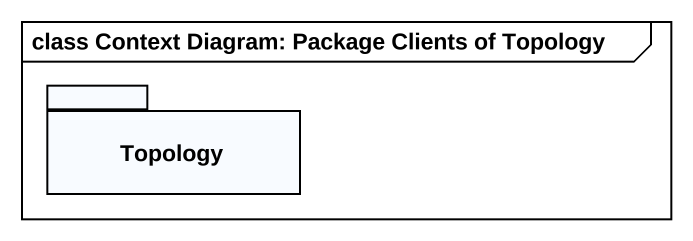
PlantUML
@startuml
mainframe class Context Diagram: Package Clients of Topology
package Topology {
}
@enduml
